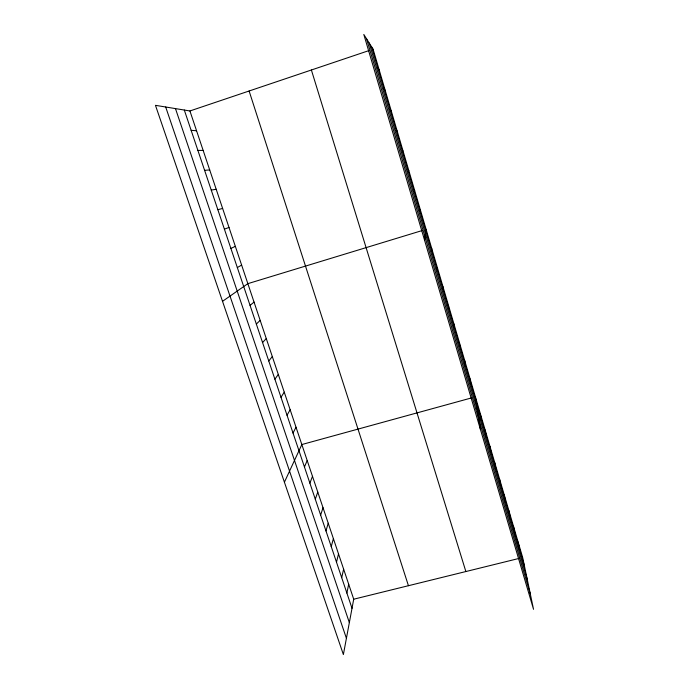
<?xml version="1.0" encoding="UTF-8"?>
<svg xmlns="http://www.w3.org/2000/svg" width="689" height="689" viewBox="0 0 689 689"><rect width="100%" height="100%" fill="white"/><g stroke="black" fill="none" stroke-linecap="round" stroke-linejoin="round"><path stroke-width="1.03" d="M437.36 270.217L437.36 267.625M431.624 250.744L431.753 248.565M424.536 240.134L426.095 229.359M189.923 110.963L353.715 599.206L343.38 654.55L155.464 105.331L189.923 110.963L369.201 50.504M346.877 593.057L348.686 584.22M341.701 577.683L343.622 569.123M336.49 562.207L338.523 553.922M331.245 546.618L333.39 538.626M420.014 211.316L420.402 209.99M325.966 530.918L328.222 523.218M320.643 515.105L323.02 507.698M315.286 499.18L317.775 492.075M309.886 483.144L312.496 476.34M304.452 466.996L307.182 460.502M284.411 482.214L301.834 444.543L471.465 397.932M293.023 433.054L296.02 427.214M287.029 415.243L290.155 409.748M414.141 191.353L414.657 190.465M280.991 397.286L284.256 392.153M274.894 379.191L278.304 374.42M268.762 360.958L272.31 356.549M262.569 342.571L266.264 338.54M256.334 324.045L260.175 320.385M250.047 305.373L254.043 302.092M222.521 301.326L247.859 283.653L422.064 230.582M408.207 171.225L408.861 170.777M237.326 267.565L241.624 265.076M230.884 248.436L235.337 246.343M224.399 229.144L229.006 227.465M217.853 209.706L222.625 208.44M353.715 599.206L519.601 558.288M211.256 190.095L216.182 189.26M204.599 170.338L209.697 169.925M197.898 150.409L203.16 150.426M402.238 150.925L403.022 150.934M191.129 130.316L196.563 130.781M396.209 130.454L397.131 130.919M390.129 109.809L391.197 110.748M383.997 88.984L385.211 90.397M377.813 67.987L379.174 69.882M165.687 107.002L346.412 638.29M175.471 108.604L349.349 622.606M184.308 110.051L352.019 608.318M249.117 91L408.439 585.71M311.385 70.002L465.867 571.543M371.578 46.809L524.45 566.039M369.201 43.028L527.249 579.389M366.565 38.834L530.332 594.073M518.085 541.976L519.782 550.175M513.477 526.301L515.079 534.208M508.826 510.523L510.342 518.119M504.15 494.624L505.571 501.919M499.447 478.622L500.765 485.599M494.702 462.5L495.925 469.157M489.922 446.265L491.05 452.595M485.108 429.91L486.141 435.913M480.267 413.443L481.189 419.11M475.384 396.847L480.422 429.428M470.079 378.821L470.794 383.782M464.731 360.657L465.333 365.239M459.348 342.347L459.83 346.541M453.913 323.89L454.275 327.688M448.436 305.279L448.685 308.689M442.924 286.529L443.044 289.535M373.085 49.195L363.809 34.45L533.536 609.317L522.667 557.53L373.085 49.195"/></g></svg>
